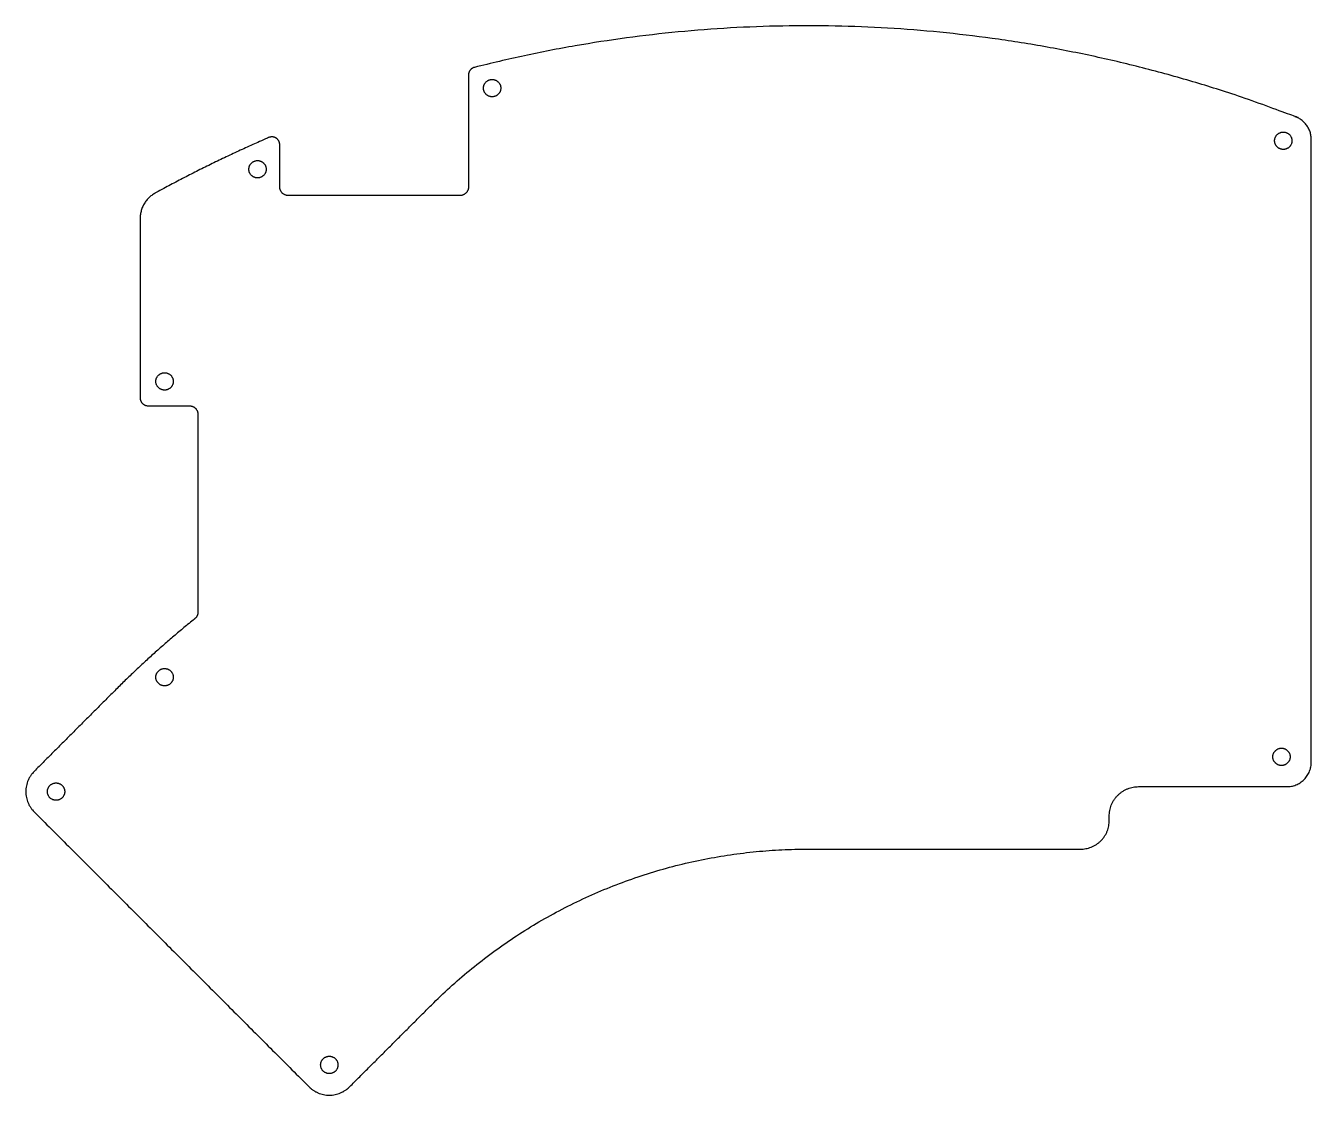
# Model space of a CAD drawing. Header units: millimetres. Extents: x -140 to 16, y -55 to 75.
import ezdxf

# ---------------------------------------------------------------- set-up
doc = ezdxf.new("R2010")
doc.units = ezdxf.units.MM
doc.header["$MEASUREMENT"] = 0
doc.layers.add('0.1mm kerf$Base', color=18, linetype='Continuous', true_color=0x000000)

msp = doc.modelspace()

# ---------------------------------------------------------------- linework, layer by layer
at = {"layer": '0.1mm kerf$Base'}
for points, weights, knots in [([(15.6, 60.85), (15.6, 62.87), (13.71, 63.6), (-35.05, 82.43), (-85.71, 69.58)], [1, 0.824692955184, 1, 0.952812968593, 1], [34.645236, 34.645236, 34.645236, 38.25207, 38.25207, 139.480697, 139.480697, 139.480697]), ([(-82.52, 67.07), (-82.52, 68.12), (-83.57, 68.12), (-84.62, 68.12), (-84.62, 67.07), (-84.62, 66.02), (-83.57, 66.02), (-82.52, 66.02), (-82.52, 67.07)], [1, 0.707106781187, 1, 0.707106781187, 1, 0.707106781187, 1, 0.707106781187, 1], [0, 0, 0, 1.727876, 1.727876, 3.455752, 3.455752, 5.183628, 5.183628, 6.911504, 6.911504, 6.911504]), ([(-109.28, 60.22), (-109.28, 60.73), (-109.7, 61.01), (-110.13, 61.3), (-110.6, 61.09), (-117.65, 58.04), (-124.39, 54.34), (-126.18, 53.35), (-126.18, 51.31)], [1, 0.880014187472, 1, 0.880014187472, 1, 0.998905155798, 1, 0.860681603951, 1], [-333.326599, -333.326599, -333.326599, -332.33679, -332.33679, -331.346982, -331.346982, -315.987195, -315.987195, -312.247869, -312.247869, -312.247869]), ([(13.26, 60.7), (13.26, 61.75), (12.21, 61.75), (11.16, 61.75), (11.16, 60.7), (11.16, 59.65), (12.21, 59.65), (13.26, 59.65), (13.26, 60.7)], [1, 0.707106781187, 1, 0.707106781187, 1, 0.707106781187, 1, 0.707106781187, 1], [0, 0, 0, 1.727876, 1.727876, 3.455752, 3.455752, 5.183628, 5.183628, 6.911504, 6.911504, 6.911504]), ([(-110.92, 57.25), (-110.92, 58.3), (-111.97, 58.3), (-113.02, 58.3), (-113.02, 57.25), (-113.02, 56.2), (-111.97, 56.2), (-110.92, 56.2), (-110.92, 57.25)], [1, 0.707106781187, 1, 0.707106781187, 1, 0.707106781187, 1, 0.707106781187, 1], [0, 0, 0, 1.727876, 1.727876, 3.455752, 3.455752, 5.183628, 5.183628, 6.911504, 6.911504, 6.911504]), ([(-122.17, 31.57), (-122.17, 32.62), (-123.22, 32.62), (-124.28, 32.62), (-124.28, 31.57), (-124.28, 30.52), (-123.22, 30.52), (-122.17, 30.52), (-122.17, 31.57)], [1, 0.707106781187, 1, 0.707106781187, 1, 0.707106781187, 1, 0.707106781187, 1], [0, 0, 0, 1.727876, 1.727876, 3.455752, 3.455752, 5.183628, 5.183628, 6.911504, 6.911504, 6.911504]), ([(-119.18, 3.65), (-119.18, 3.15), (-119.57, 2.84), (-124.57, -1.19), (-129.11, -5.72)], [1, 0.901812939951, 1, 0.998534218023, 1], [-258.446184, -258.446184, -258.446184, -257.552485, -257.552485, -244.724271, -244.724271, -244.724271]), ([(-122.17, -4.23), (-122.17, -3.18), (-123.22, -3.18), (-124.28, -3.18), (-124.28, -4.23), (-124.28, -5.28), (-123.22, -5.28), (-122.17, -5.28), (-122.17, -4.23)], [1, 0.707106781187, 1, 0.707106781187, 1, 0.707106781187, 1, 0.707106781187, 1], [0, 0, 0, 1.727876, 1.727876, 3.455752, 3.455752, 5.183628, 5.183628, 6.911504, 6.911504, 6.911504]), ([(13.04, -13.87), (13.04, -12.82), (11.99, -12.82), (10.94, -12.82), (10.94, -13.87), (10.94, -14.92), (11.99, -14.92), (13.04, -14.92), (13.04, -13.87)], [1, 0.707106781187, 1, 0.707106781187, 1, 0.707106781187, 1, 0.707106781187, 1], [0, 0, 0, 1.727876, 1.727876, 3.455752, 3.455752, 5.183628, 5.183628, 6.911504, 6.911504, 6.911504]), ([(-135.31, -18.08), (-135.31, -17.03), (-136.36, -17.03), (-137.41, -17.03), (-137.41, -18.08), (-137.41, -19.13), (-136.36, -19.13), (-135.31, -19.13), (-135.31, -18.08)], [1, 0.707106781187, 1, 0.707106781187, 1, 0.707106781187, 1, 0.707106781187, 1], [0, 0, 0, 1.727876, 1.727876, 3.455752, 3.455752, 5.183628, 5.183628, 6.911504, 6.911504, 6.911504]), ([(-102.23, -51.16), (-102.23, -50.11), (-103.28, -50.11), (-104.33, -50.11), (-104.33, -51.16), (-104.33, -52.21), (-103.28, -52.21), (-102.23, -52.21), (-102.23, -51.16)], [1, 0.707106781187, 1, 0.707106781187, 1, 0.707106781187, 1, 0.707106781187, 1], [0, 0, 0, 1.727876, 1.727876, 3.455752, 3.455752, 5.183628, 5.183628, 6.911504, 6.911504, 6.911504])]:
    msp.add_rational_spline(points, weights, degree=2, knots=knots, dxfattribs=at)
for points, weights in [([(-85.71, 69.58), (-86.43, 69.4), (-86.43, 68.66)], [1, 0.789235595945, 1]), ([(-108.22, 54.06), (-109.28, 54.06), (-109.28, 55.11)], [1, 0.707106781187, 1]), ([(-86.43, 55.11), (-86.43, 54.06), (-87.48, 54.06)], [1, 0.707106781187, 1]), ([(-126.18, 29.57), (-126.18, 28.62), (-125.22, 28.62)], [1, 0.707106781187, 1]), ([(-120.23, 28.62), (-119.18, 28.62), (-119.18, 27.57)], [1, 0.707106781187, 1]), ([(12.65, -17.48), (15.6, -17.48), (15.6, -14.53)], [1, 0.707106781187, 1]), ([(-139.02, -15.64), (-141.46, -18.08), (-139.02, -20.52)], [1, 0.707106781187, 1]), ([(-8.86, -21.03), (-8.86, -17.48), (-5.31, -17.48)], [1, 0.707106781187, 1]), ([(-12.31, -25.04), (-8.86, -25.04), (-8.86, -21.59)], [1, 0.707106781187, 1]), ([(-90.92, -43.91), (-72.06, -25.04), (-45.39, -25.04)], [1, 0.923879532511, 1]), ([(-105.72, -53.82), (-103.28, -56.26), (-100.84, -53.82)], [1, 0.707106781187, 1])]:
    msp.add_rational_spline(points, weights, degree=2, dxfattribs=at)
for points in [[(-86.43, 68.66), (-86.43, 61.88), (-86.43, 55.11)], [(-109.28, 55.11), (-109.28, 57.66), (-109.28, 60.22)], [(-87.48, 54.06), (-97.85, 54.06), (-108.22, 54.06)], [(-126.18, 51.31), (-126.18, 40.44), (-126.18, 29.57)], [(-125.22, 28.62), (-122.72, 28.62), (-120.23, 28.62)], [(-119.18, 27.57), (-119.18, 15.61), (-119.18, 3.65)], [(-129.11, -5.72), (-134.07, -10.68), (-139.02, -15.64)], [(-5.31, -17.48), (3.67, -17.48), (12.65, -17.48)], [(-139.02, -20.52), (-122.37, -37.17), (-105.72, -53.82)], [(-8.86, -21.59), (-8.86, -21.31), (-8.86, -21.03)], [(-45.39, -25.04), (-28.85, -25.04), (-12.31, -25.04)], [(-100.84, -53.82), (-95.88, -48.87), (-90.92, -43.91)]]:
    msp.add_open_spline(points, degree=2, dxfattribs=at)
msp.add_open_spline([(15.6, -14.53), (15.6, 5.84), (15.6, 26.2), (15.6, 43.52), (15.6, 60.85)], degree=2, knots=[-40.72499, -40.72499, -40.72499, 0, 0, 34.645236, 34.645236, 34.645236], dxfattribs=at)

doc.saveas('drawing.dxf')
